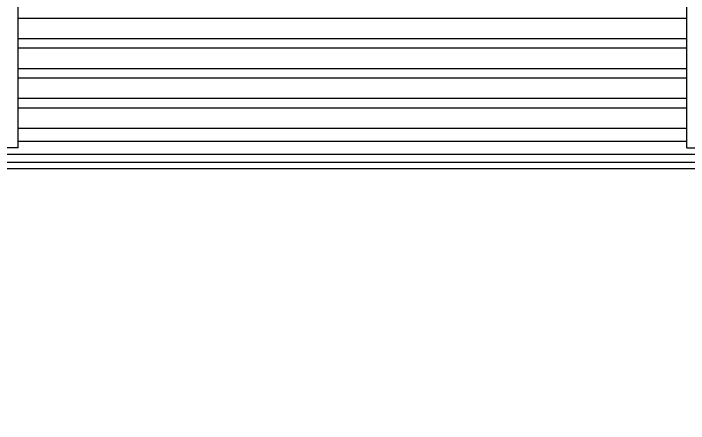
# Model space of a CAD drawing. Header units: millimetres. Extents: x 16200 to 32328, y 18593 to 29476.
# Drawn here: x 16620.12 to 16628.31, y 18980.97 to 18985.94 of the extents above; entities that cross this region are included whole.
import ezdxf

# ---------------------------------------------------------------- set-up
doc = ezdxf.new("R2010")
doc.units = ezdxf.units.MM
doc.header["$LTSCALE"] = 5
doc.layers.add('UNIT', color=6, linetype='Continuous')
doc.styles.add('SUBMITTAL', font='romans.shx', dxfattribs={"width": 0.75})
doc.dimstyles.new('SUBMITTAL', dxfattribs={"dimtxt": 0.09375, "dimasz": 0.09375, "dimexe": 0.03125, "dimexo": 0.0625, "dimgap": 0.0625, "dimtad": 0, "dimdec": 4, "dimzin": 4, "dimdsep": 46, "dimlunit": 4, "dimtxsty": 'SUBMITTAL', "dimcen": 0.09375, "dimclre": 6, "dimadec": 0, "dimazin": 0, "dimtfac": 1, "dimtdec": 0, "dimtofl": 0, "dimtmove": 0, "dimatfit": 3, "dimfxl": 0, "dimfrac": 2, "dimtolj": 1, "dimtzin": 4, "dimarcsym": 0})

msp = doc.modelspace()

# ---------------------------------------------------------------- linework, layer by layer
at = {"layer": 'UNIT'}
for p, q in [((16620.1804, 18984.3163), (16620.1804, 18986.7856)), ((16628.2943, 18984.3163), (16628.2943, 18986.7856)), ((16620.1804, 18985.8871), (16628.2943, 18985.8871)), ((16628.2943, 18985.6352), (16620.1804, 18985.6352)), ((16620.1804, 18985.5249), (16628.2943, 18985.5249)), ((16628.2943, 18985.2729), (16620.1804, 18985.2729)), ((16620.1804, 18985.1627), (16628.2943, 18985.1627)), ((16628.2943, 18984.9107), (16620.1804, 18984.9107)), ((16620.1804, 18984.8005), (16628.2943, 18984.8005)), ((16628.2943, 18984.5485), (16620.1804, 18984.5485)), ((16620.1804, 18984.395), (16628.2943, 18984.395)), ((16619.6114, 18984.2395), (16628.8634, 18984.2395)), ((16620.1804, 18984.3163), (16619.9836, 18984.3163)), ((16628.2943, 18984.3163), (16628.4912, 18984.3163)), ((16607.3673, 18984.1391), (16641.1075, 18984.1391)), ((16641.1075, 18984.0604), (16607.3673, 18984.0604))]:
    msp.add_line(p, q, dxfattribs=at)

# ---------------------------------------------------------------- leaders
msp.add_leader([(16742.7486, 18980.974), (16729.1466, 18999.2204), (16522.6653, 18999.2204)], dimstyle='SUBMITTAL', override={"dimscale": 36, "dimarcsym": 1}, dxfattribs=at)

doc.saveas('drawing.dxf')
